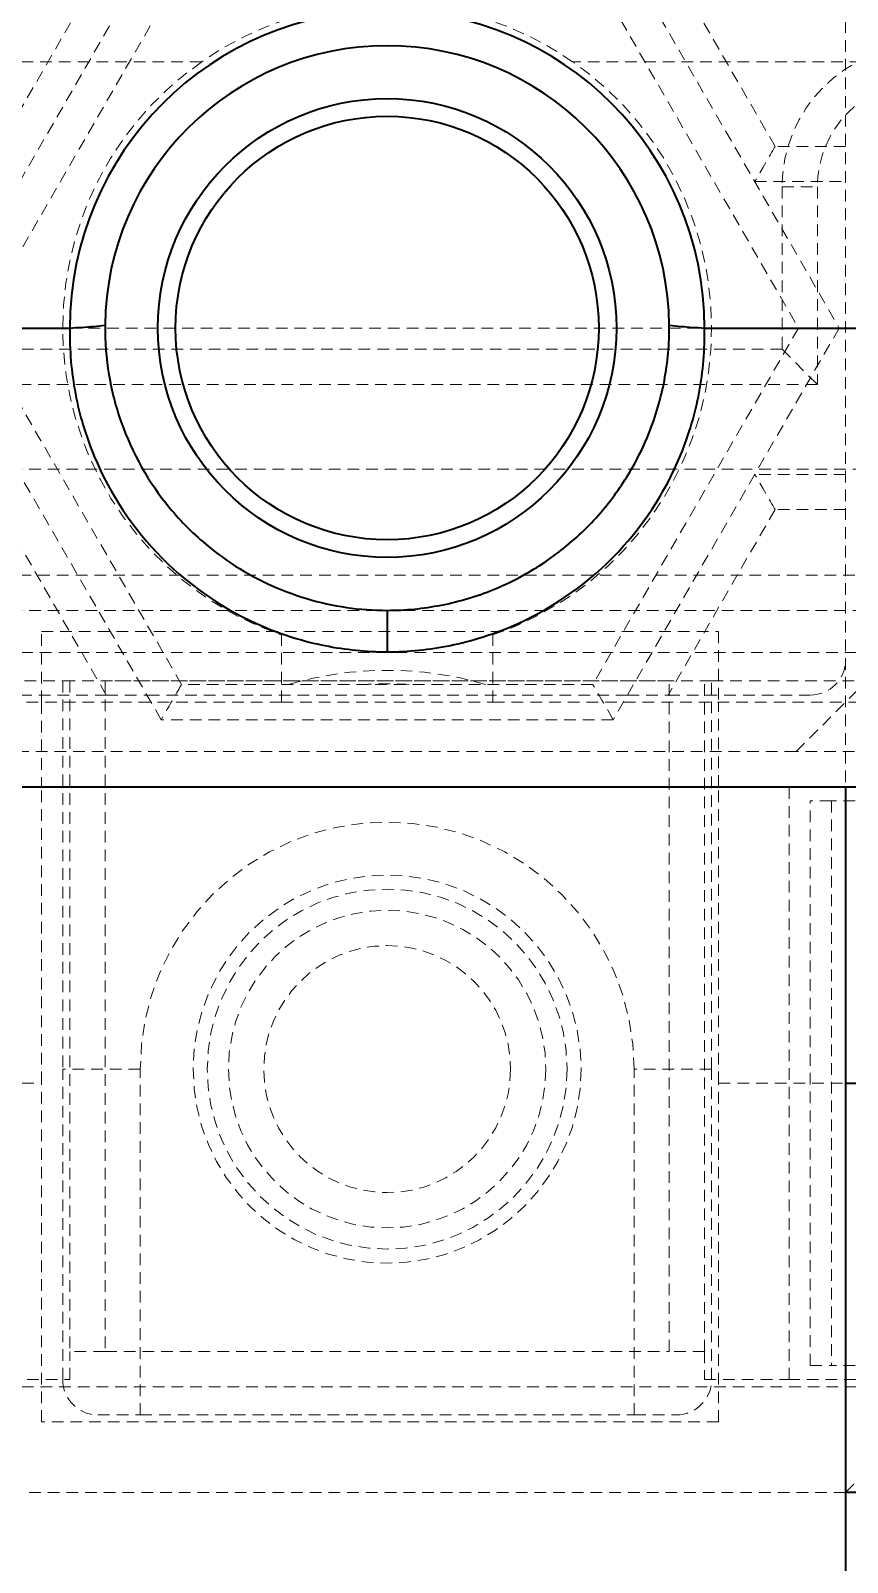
# Model space of a CAD drawing. Header units: inches. Extents: x 6934 to 18973, y 4254 to 7629.
# Drawn here: x 17111.22 to 17122.8, y 4811.96 to 4833.67 of the extents above; entities that cross this region are included whole.
import ezdxf

# ---------------------------------------------------------------- set-up
doc = ezdxf.new("R2010")
doc.units = ezdxf.units.IN
doc.header["$MEASUREMENT"] = 0
doc.linetypes.add('입력 정류부 ASSY$0$DASHED', pattern=[0.2067, 0.1654, -0.0413])
for name, color, linetype, lineweight, true_color in [('입력 정류부 ASSY$0$가려진 것(ISO)', 2, '입력 정류부 ASSY$0$DASHED', 18, 0xffff00), ('입력 정류부 ASSY$0$가려진 좁은 것(ISO)', 2, '입력 정류부 ASSY$0$DASHED', 18, 0xffff00), ('입력 정류부 ASSY$0$가시적인 것(ISO)', 3, 'Continuous', 40, 0x00ff00), ('입력 정류부 ASSY$0$가시적인 좁은 것(ISO)', 3, 'Continuous', 35, 0x00ff00)]:
    doc.layers.add(name, color=color, linetype=linetype, lineweight=lineweight, true_color=true_color)

# ---------------------------------------------------------------- blocks, each defined once
blk = doc.blocks.new('입력 정류부 ASSY')
at = {"layer": '입력 정류부 ASSY$0$가려진 것(ISO)'}
for p, q in [((468.704, 576.44), (468.704, 562.94)), ((456.704, 572.014), (458.509, 575.14)), ((465.899, 575.14), (467.704, 572.014)), ((456.373, 569.44), (459.289, 574.49)), ((465.12, 574.49), (468.036, 569.44)), ((459.574, 573.214), (454.15, 573.214)), ((470.258, 573.214), (464.834, 573.214)), ((468.704, 572.014), (467.704, 572.014)), ((467.804, 571.44), (467.804, 569.14)), ((459.289, 564.39), (456.373, 569.44)), ((457.704, 569.44), (466.704, 569.44)), ((468.036, 569.44), (465.12, 564.39)), ((467.804, 569.14), (456.404, 569.14)), ((467.804, 569.14), (468.304, 568.64)), ((490.204, 567.44), (110.204, 567.44)), ((458.221, 564.24), (456.704, 566.867)), ((467.704, 566.867), (466.188, 564.24)), ((468.704, 566.867), (467.704, 566.867)), ((471.754, 565.94), (452.654, 565.94)), ((490.204, 565.44), (110.204, 565.44)), ((457.304, 564.14), (457.304, 565.14)), ((457.304, 565.14), (466.904, 565.14)), ((460.704, 564.14), (460.704, 565.092)), ((463.704, 564.14), (463.704, 565.092)), ((466.904, 565.14), (466.904, 564.14)), ((445.604, 564.844), (478.804, 564.844)), ((455.204, 564.44), (457.604, 564.44)), ((457.604, 564.44), (457.604, 558.94)), ((466.804, 564.44), (457.604, 564.44)), ((457.704, 564.44), (457.704, 554.94)), ((466.204, 564.44), (458.204, 564.44)), ((458.204, 564.44), (458.204, 554.94)), ((465.12, 564.39), (459.289, 564.39)), ((466.204, 554.94), (466.204, 564.44)), ((466.704, 554.94), (466.704, 564.44)), ((466.804, 564.44), (469.204, 564.44)), ((466.804, 558.94), (466.804, 564.44)), ((468.004, 563.44), (469.004, 564.44)), ((460.704, 564.14), (453.904, 564.14)), ((456.204, 564.24), (458.221, 564.24)), ((457.304, 564.14), (457.304, 562.94)), ((458.221, 564.24), (458.798, 564.24)), ((465.611, 564.24), (458.798, 564.24)), ((460.704, 564.14), (463.704, 564.14)), ((470.504, 564.14), (463.704, 564.14)), ((465.611, 564.24), (466.188, 564.24)), ((466.188, 564.24), (468.204, 564.24)), ((466.904, 562.94), (466.904, 564.14)), ((468.004, 563.44), (456.404, 563.44)), ((457.304, 558.74), (457.304, 562.94)), ((466.904, 558.74), (466.904, 562.94)), ((467.904, 554.54), (467.904, 562.94)), ((468.504, 562.74), (468.204, 562.74)), ((468.204, 554.74), (468.204, 562.74)), ((476.804, 562.74), (468.504, 562.74)), ((468.504, 562.74), (468.504, 554.74)), ((458.704, 558.94), (457.604, 558.94)), ((457.604, 554.54), (457.604, 558.94)), ((458.704, 554.04), (458.704, 558.94)), ((466.804, 558.94), (465.704, 558.94)), ((465.704, 554.04), (465.704, 558.94)), ((466.804, 554.54), (466.804, 558.94)), ((455.704, 558.74), (457.304, 558.74)), ((457.304, 553.94), (457.304, 558.74)), ((466.904, 558.74), (468.704, 558.74)), ((466.904, 553.94), (466.904, 558.74)), ((457.704, 554.54), (457.704, 554.94)), ((458.204, 554.94), (457.704, 554.94)), ((458.204, 554.94), (466.204, 554.94)), ((466.704, 554.94), (466.204, 554.94)), ((466.704, 554.94), (466.704, 554.54)), ((468.204, 554.74), (468.504, 554.74)), ((476.804, 554.74), (468.504, 554.74)), ((456.304, 554.54), (457.704, 554.54)), ((466.704, 554.54), (467.904, 554.54)), ((471.504, 554.54), (467.904, 554.54)), ((474.704, 554.44), (449.704, 554.44)), ((466.904, 553.94), (457.304, 553.94)), ((458.104, 554.04), (458.704, 554.04)), ((458.704, 554.04), (465.704, 554.04)), ((465.704, 554.04), (466.304, 554.04)), ((468.704, 552.94), (469.204, 553.44)), ((468.704, 552.94), (455.704, 552.94))]:
    blk.add_line(p, q, dxfattribs=at)
for radius in [2.75, 2.55, 2.25, 1.75]:
    blk.add_circle((462.204, 558.94), radius, dxfattribs=at)
for centre, radius, start, end in [((462.204, 569.44), 4.6, 55.1295, 124.8705), ((469.804, 571.44), 2, 90, 180), ((462.204, 569.44), 4.6, 124.8705, 250.9686), ((462.204, 569.44), 4.6, 289.0314, 55.1295), ((468.204, 564.74), 0.5, 270, 0), ((462.204, 559.59), 5, 73.7398, 106.2602), ((462.204, 559.59), 4.81, 86.3025, 93.6975), ((462.204, 558.94), 3.5, 0, 180), ((458.104, 554.54), 0.5, 180, 270), ((466.304, 554.54), 0.5, 270, 0)]:
    blk.add_arc(centre, radius, start, end, dxfattribs=at)
for centre, major_axis, start_param, end_param in [((467.416, 571.514), (0.289, 0.5), 6.283184, 7.853927), ((467.416, 567.367), (0.289, -0.5), 6.283183, 7.853927), ((459, 563.89), (0.289, 0.5), 6.283183, 7.853927), ((465.409, 563.89), (0.289, -0.5), 1.570851, 3.141594)]:
    blk.add_ellipse(centre, major_axis=major_axis, ratio=0.000011, start_param=start_param, end_param=end_param, dxfattribs=at)
at = {"layer": '입력 정류부 ASSY$0$가려진 좁은 것(ISO)'}
for p, q in [((455.796, 569.44), (459, 574.99)), ((465.409, 574.99), (468.613, 569.44)), ((467.416, 571.514), (468.704, 571.514)), ((467.804, 571.44), (468.304, 571.44)), ((468.304, 571.44), (468.304, 568.64)), ((459, 563.89), (455.796, 569.44)), ((468.613, 569.44), (465.409, 563.89)), ((468.304, 568.64), (455.904, 568.64)), ((468.704, 567.367), (467.416, 567.367)), ((465.409, 563.89), (459, 563.89)), ((474.404, 563.44), (468.004, 563.44))]:
    blk.add_line(p, q, dxfattribs=at)
blk.add_arc((469.804, 571.44), 1.5, 90, 180, dxfattribs=at)
at = {"layer": '입력 정류부 ASSY$0$가시적인 것(ISO)'}
for p, q in [((448.704, 569.44), (457.704, 569.44)), ((466.704, 569.44), (475.704, 569.44)), ((435.004, 562.94), (489.404, 562.94)), ((468.704, 562.94), (468.704, 510.94)), ((468.704, 558.74), (469.504, 558.74)), ((473.704, 552.94), (468.704, 552.94))]:
    blk.add_line(p, q, dxfattribs=at)
for radius in [3.25, 3]:
    blk.add_circle((462.204, 569.44), radius, dxfattribs=at)
for radius, start, end in [(4.5, 0, 180), (4, 0.5574, 179.4428)]:
    blk.add_arc((462.204, 569.44), radius, start, end, dxfattribs=at)
for points, knots in [([(457.705, 569.44), (457.699, 569.128), (457.726, 568.816), (457.842, 568.205), (457.932, 567.907), (458.276, 567.083), (458.602, 566.595), (459.423, 565.768), (459.911, 565.438), (460.732, 565.09), (461.024, 565), (461.612, 564.883), (461.909, 564.853), (462.204, 564.853)], [0.0000644, 0.0000644, 0.0000644, 0.0000644, 0.0951795, 0.0951795, 0.1899794, 0.1899794, 0.3672987, 0.3672987, 0.5442291, 0.5442291, 0.6366703, 0.6366703, 0.7264459, 0.7264459, 0.7264459, 0.7264459]), ([(457.705, 569.44), (457.761, 569.445), (457.873, 569.447), (458.04, 569.464), (458.15, 569.474), (458.204, 569.479)], [0.0000082, 0.0000082, 0.0000082, 0.0000082, 0.3333333, 0.6666667, 0.9999891, 0.9999891, 0.9999891, 0.9999891]), ([(458.204, 569.479), (458.202, 569.245), (458.22, 569.011), (458.298, 568.55), (458.356, 568.324), (458.59, 567.665), (458.821, 567.255), (459.202, 566.794), (459.289, 566.698), (459.565, 566.424), (459.766, 566.258), (460.315, 565.892), (460.68, 565.721), (461.434, 565.496), (461.818, 565.44), (462.204, 565.44)], [-0.63857, -0.63857, -0.63857, -0.63857, -0.5670702, -0.5670702, -0.4959389, -0.4959389, -0.3540667, -0.3540667, -0.3148214, -0.3148214, -0.2362678, -0.2362678, -0.1157937, -0.1157937, -0.0000154, -0.0000154, -0.0000154, -0.0000154]), ([(462.204, 565.44), (462.462, 565.44), (462.719, 565.465), (463.226, 565.564), (463.473, 565.638), (463.871, 565.8), (464.026, 565.875), (464.377, 566.074), (464.567, 566.204), (464.844, 566.433), (464.941, 566.52), (465.124, 566.703), (465.212, 566.8), (465.442, 567.08), (465.573, 567.272), (465.773, 567.626), (465.849, 567.783), (466.012, 568.189), (466.086, 568.441), (466.183, 568.956), (466.207, 569.217), (466.204, 569.479)], [-0.6388449, -0.6388449, -0.6388449, -0.6388449, -0.5615121, -0.5615121, -0.4839833, -0.4839833, -0.4321306, -0.4321306, -0.3626563, -0.3626563, -0.3233942, -0.3233942, -0.2839658, -0.2839658, -0.2134173, -0.2134173, -0.1601958, -0.1601958, -0.0800794, -0.0800794, -0.0000049, -0.0000049, -0.0000049, -0.0000049]), ([(462.204, 564.853), (462.506, 564.853), (462.806, 564.884), (463.397, 565.004), (463.685, 565.094), (464.502, 565.44), (464.99, 565.772), (465.817, 566.606), (466.145, 567.103), (466.485, 567.932), (466.572, 568.226), (466.684, 568.829), (466.709, 569.134), (466.703, 569.44)], [0.0000171, 0.0000171, 0.0000171, 0.0000171, 0.0905045, 0.0905045, 0.1813819, 0.1813819, 0.3586453, 0.3586453, 0.5384374, 0.5384374, 0.6319629, 0.6319629, 0.7250417, 0.7250417, 0.7250417, 0.7250417]), ([(466.204, 569.479), (466.259, 569.474), (466.369, 569.464), (466.536, 569.448), (466.647, 569.445), (466.704, 569.44)], [0.0000107, 0.0000107, 0.0000107, 0.0000107, 0.3333333, 0.6666667, 0.9999943, 0.9999943, 0.9999943, 0.9999943])]:
    blk.add_open_spline(points, degree=3, knots=knots, dxfattribs=at)
at = {"layer": '입력 정류부 ASSY$0$가시적인 좁은 것(ISO)'}
blk.add_line((462.204, 565.44), (462.204, 564.853), dxfattribs=at)

msp = doc.modelspace()

# ---------------------------------------------------------------- block references
msp.add_blockref('입력 정류부 ASSY', (16654.075, 4260.012))

doc.saveas('drawing.dxf')
